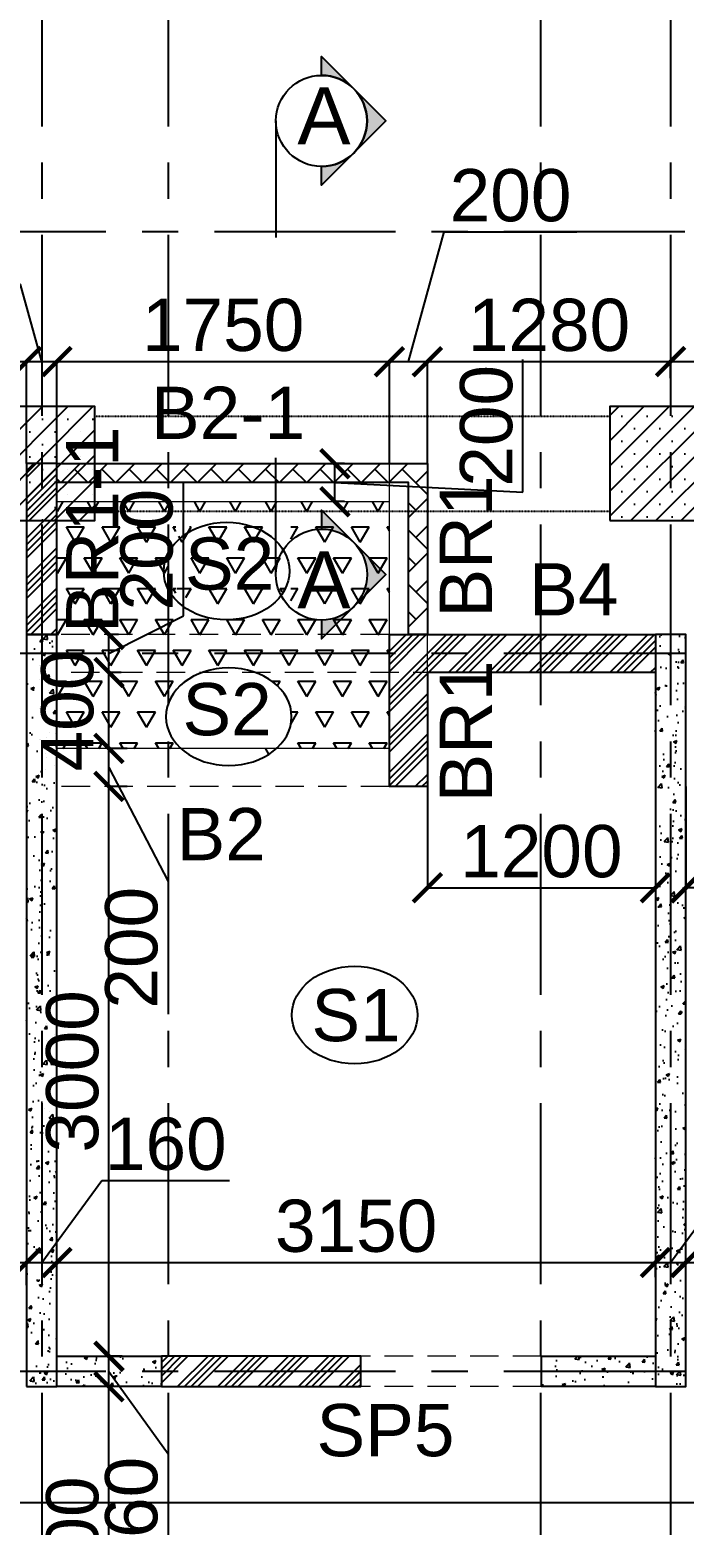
# Model space of a CAD drawing. Header units: inches. Extents: x 278200 to 407749, y -182622 to -96622.
# Drawn here: x 288859 to 292302, y -110634 to -102761 of the extents above; entities that cross this region are included whole.
import ezdxf
from ezdxf.enums import TextEntityAlignment as Align

# ---------------------------------------------------------------- set-up
doc = ezdxf.new("R2010")
doc.units = ezdxf.units.IN
doc.header["$MEASUREMENT"] = 0
for name, pattern in [('CENTER', [50.8, 31.75, -6.35, 6.35, -6.35]), ('DASHED2', [9.525, 6.35, -3.175]), ('Hidden', [3, 2, -1])]:
    doc.linetypes.add(name, pattern=pattern)
for name, color, linetype in [('160 R.C. WALL HAT', 8, 'Continuous'), ('160 R.C.WALL', 6, 'Continuous'), ('2', 5, 'Continuous'), ('AR-Column', 40, 'Continuous'), ('AR-Hidden', 251, 'DASHED2'), ('BAL. PARAPET WALL', 4, 'Continuous'), ('BEAM TEXT', 4, 'Continuous'), ('DIM', 251, 'Continuous'), ('GRID', 8, 'CENTER'), ('NON S.WALL HATCH', 8, 'Continuous'), ('NON STRUC R.C.WALL', 6, 'Continuous'), ('NON.STRUC.R.C.WALLS', 1, 'Continuous'), ('PARAPET WALL', 4, 'Continuous'), ('SEC TXT', 11, 'Continuous'), ('Section', 1, 'Continuous'), ('SPANRAL BEAM', 3, 'Continuous'), ('SUNKEN', 8, 'Continuous')]:
    doc.layers.add(name, color=color, linetype=linetype)
for name, color, linetype, lineweight in [('BEAMS', 3, 'Continuous', 0), ('SLAB CIR', 1, 'Continuous', 25), ('SLAB TXT', 3, 'Continuous', 0)]:
    doc.layers.add(name, color=color, linetype=linetype, lineweight=lineweight)
doc.styles.add('T200', font='sanss___.ttf', dxfattribs={"height": 275})
doc.styles.add('T300', font='sanss___.ttf', dxfattribs={"height": 350})
doc.dimstyles.new('T 200', dxfattribs={"dimtxt": 275, "dimasz": 150, "dimexe": 1, "dimexo": 0, "dimgap": 50, "dimtad": 1, "dimdec": 0, "dimrnd": 5, "dimdsep": 46, "dimtxsty": 'T200', "dimblk": 'ARCHTICK', "dimcen": 2.5, "dimdle": 1, "dimclrd": 5, "dimclre": 253, "dimclrt": 1, "dimadec": 0, "dimazin": 0, "dimtfac": 1, "dimtdec": 0, "dimtmove": 2, "dimatfit": 3, "dimfxl": 0, "dimarcsym": 0})
pattern_1 = [(45, (2626358.34, -227125.94), (-106.066017, 106.066017), []), (45, (2626393.7, -227125.94), (-106.066017, 106.066017), []), (45, (2626429.05, -227125.94), (-106.066017, 106.066017), []), (45, (2626464.41, -227125.94), (-106.066017, 106.066017), [])]
pattern_2 = [(50, (2464819.82, 125850.9), (179.315046, -15.688034), [18.75, -206.25]), (355, (2464819.82, 125850.9), (-34.687833, 188.048033), [15, -165]), (100.4514445, (2464834.76, 125849.6), (144.627212, 172.359998), [15.935048, -175.285528]), (46.1842, (2464819.82, 125900.9), (266.810333, -41.37982), [28.125, -309.375]), (96.635635, (2464842.05, 125897.46), (233.665486, 243.52965), [23.902586, -262.92844]), (351.184164, (2464819.82, 125900.9), (233.665486, 243.52965), [22.5, -247.5]), (21, (2464844.82, 125888.4), (149.226763, -100.654723), [18.75, -206.25]), (326, (2464844.82, 125888.4), (60.828833, 181.287511), [15, -165]), (71.451445, (2464857.25, 125880.02), (210.055594, 80.632788), [15.935047, -175.285528]), (37.5, (2464819.816, 125850.906), (3.0399638, 83.2234635), [0, -163, 0, -167.5, 0, -165.625]), (7.5, (2464819.82, 125850.91), (65.7673844, 98.602928), [0, -95.5, 0, -159.25, 0, -63.125]), (327.5, (2464764.066, 125850.906), (133.455609, -5.638718), [0, -62.5, 0, -195, 0, -258.75]), (317.5, (2464739.07, 125850.91), (145.7965423, 25.0262456), [0, -81.25, 0, -129.5, 0, -183.75])]

# ---------------------------------------------------------------- blocks, each defined once
blk = doc.blocks.new('_ARCHTICK')
at = {"color": 0, "linetype": 'ByBlock', "const_width": 0.15}
blk.add_lwpolyline([(-0.5, -0.5), (0.5, 0.5)], dxfattribs=at)
blk = doc.blocks.new('*D603')
at = {"layer": 'Defpoints', "color": 0}
for p in [(288840.7, -109251.4), (285650.7, -109370.1, 14.7), (288840.7, -109370.1, 14.7)]:
    blk.add_point(p, dxfattribs=at)
at = {"layer": 'DIM', "color": 5, "lineweight": -2}
blk.add_line((285649.7, -109251.4), (288841.7, -109251.4), dxfattribs=at)
at = {"layer": 'DIM', "color": 253, "lineweight": -2}
for p, q in [((285650.7, -109370.1), (285650.7, -109250.4)), ((288840.7, -109370.1), (288840.7, -109250.4))]:
    blk.add_line(p, q, dxfattribs=at)
at = {"layer": 'DIM', "color": 5, "lineweight": -2, "xscale": 150, "yscale": 150, "zscale": 150, "rotation": 180}
blk.add_blockref('_ARCHTICK', (285650.7, -109251.4), dxfattribs=at)
at = {"layer": 'DIM', "color": 5, "lineweight": -2, "xscale": 150, "yscale": 150, "zscale": 150}
blk.add_blockref('_ARCHTICK', (288840.7, -109251.4), dxfattribs=at)
at = {"layer": 'DIM', "color": 1, "insert": (287245.7, -109059.5), "char_height": 275, "attachment_point": 5, "style": 'T200'}
blk.add_mtext('3190', dxfattribs=at)
blk = doc.blocks.new('*D604')
at = {"layer": 'Defpoints', "color": 0}
for p in [(289000.7, -109251.4), (288840.7, -109370.1, 14.7), (289000.7, -109374.8, 14.7)]:
    blk.add_point(p, dxfattribs=at)
at = {"layer": 'DIM', "color": 5, "lineweight": -2}
for p, q in [((288920.7, -109251.4), (289237.5, -108819.7)), ((289237.5, -108819.7), (289909.8, -108819.7)), ((288839.7, -109251.4), (289001.7, -109251.4))]:
    blk.add_line(p, q, dxfattribs=at)
at = {"layer": 'DIM', "color": 253, "lineweight": -2}
for p, q in [((288840.7, -109370.1), (288840.7, -109250.4)), ((289000.7, -109374.8), (289000.7, -109250.4))]:
    blk.add_line(p, q, dxfattribs=at)
at = {"layer": 'DIM', "color": 5, "lineweight": -2, "xscale": 150, "yscale": 150, "zscale": 150, "rotation": 180}
blk.add_blockref('_ARCHTICK', (288840.7, -109251.4), dxfattribs=at)
at = {"layer": 'DIM', "color": 5, "lineweight": -2, "xscale": 150, "yscale": 150, "zscale": 150}
blk.add_blockref('_ARCHTICK', (289000.7, -109251.4), dxfattribs=at)
at = {"layer": 'DIM', "color": 1, "insert": (289573.7, -108627.8), "char_height": 275, "attachment_point": 5, "style": 'T200'}
blk.add_mtext('160', dxfattribs=at)
blk = doc.blocks.new('*D605')
at = {"layer": 'Defpoints', "color": 0}
for p in [(292150.7, -109251.4), (292150.7, -109328.9, 14.7), (289000.7, -109374.8, 14.7)]:
    blk.add_point(p, dxfattribs=at)
at = {"layer": 'DIM', "color": 5, "lineweight": -2}
blk.add_line((288999.7, -109251.4), (292151.7, -109251.4), dxfattribs=at)
at = {"layer": 'DIM', "color": 253, "lineweight": -2}
for p, q in [((289000.7, -109374.8), (289000.7, -109250.4)), ((292150.7, -109328.9), (292150.7, -109250.4))]:
    blk.add_line(p, q, dxfattribs=at)
at = {"layer": 'DIM', "color": 5, "lineweight": -2, "xscale": 150, "yscale": 150, "zscale": 150, "rotation": 180}
blk.add_blockref('_ARCHTICK', (289000.7, -109251.4), dxfattribs=at)
at = {"layer": 'DIM', "color": 5, "lineweight": -2, "xscale": 150, "yscale": 150, "zscale": 150}
blk.add_blockref('_ARCHTICK', (292150.7, -109251.4), dxfattribs=at)
at = {"layer": 'DIM', "color": 1, "insert": (290575.7, -109059.5), "char_height": 275, "attachment_point": 5, "style": 'T200'}
blk.add_mtext('3150', dxfattribs=at)
blk = doc.blocks.new('*D606')
at = {"layer": 'Defpoints', "color": 0}
for p in [(292310.7, -109251.4), (292150.7, -109328.9, 14.7), (292310.7, -109360.6, 14.7)]:
    blk.add_point(p, dxfattribs=at)
at = {"layer": 'DIM', "color": 5, "lineweight": -2}
for p, q in [((292230.7, -109251.4), (292571.5, -108785.7)), ((292571.5, -108785.7), (293243.8, -108785.7)), ((292149.7, -109251.4), (292311.7, -109251.4))]:
    blk.add_line(p, q, dxfattribs=at)
at = {"layer": 'DIM', "color": 253, "lineweight": -2}
for p, q in [((292150.7, -109328.9), (292150.7, -109250.4)), ((292310.7, -109360.6), (292310.7, -109250.4))]:
    blk.add_line(p, q, dxfattribs=at)
at = {"layer": 'DIM', "color": 5, "lineweight": -2, "xscale": 150, "yscale": 150, "zscale": 150, "rotation": 180}
blk.add_blockref('_ARCHTICK', (292150.7, -109251.4), dxfattribs=at)
at = {"layer": 'DIM', "color": 5, "lineweight": -2, "xscale": 150, "yscale": 150, "zscale": 150}
blk.add_blockref('_ARCHTICK', (292310.7, -109251.4), dxfattribs=at)
at = {"layer": 'DIM', "color": 1, "insert": (292907.7, -108593.8), "char_height": 275, "attachment_point": 5, "style": 'T200'}
blk.add_mtext('160', dxfattribs=at)
blk = doc.blocks.new('*D607')
at = {"layer": 'Defpoints', "color": 0}
for p in [(295460.7, -109251.4), (295460.7, -109330.2, 14.7), (292310.7, -109360.6, 14.7)]:
    blk.add_point(p, dxfattribs=at)
at = {"layer": 'DIM', "color": 5, "lineweight": -2}
blk.add_line((292309.7, -109251.4), (295461.7, -109251.4), dxfattribs=at)
at = {"layer": 'DIM', "color": 253, "lineweight": -2}
for p, q in [((292310.7, -109360.6), (292310.7, -109250.4)), ((295460.7, -109330.2), (295460.7, -109250.4))]:
    blk.add_line(p, q, dxfattribs=at)
at = {"layer": 'DIM', "color": 5, "lineweight": -2, "xscale": 150, "yscale": 150, "zscale": 150, "rotation": 180}
blk.add_blockref('_ARCHTICK', (292310.7, -109251.4), dxfattribs=at)
at = {"layer": 'DIM', "color": 5, "lineweight": -2, "xscale": 150, "yscale": 150, "zscale": 150}
blk.add_blockref('_ARCHTICK', (295460.7, -109251.4), dxfattribs=at)
at = {"layer": 'DIM', "color": 1, "insert": (293885.7, -109059.5), "char_height": 275, "attachment_point": 5, "style": 'T200'}
blk.add_mtext('3150', dxfattribs=at)
blk = doc.blocks.new('*D16')
at = {"layer": 'Defpoints', "color": 0}
for p in [(289274.6, -109904.9), (289351.3, -109904.9, 14.7), (289330.6, -111704.9, 14.7)]:
    blk.add_point(p, dxfattribs=at)
at = {"layer": 'DIM', "color": 253, "lineweight": -2}
for p, q in [((289351.3, -109904.9), (289273.6, -109904.9)), ((289330.6, -111704.9), (289273.6, -111704.9))]:
    blk.add_line(p, q, dxfattribs=at)
at = {"layer": 'DIM', "color": 5, "lineweight": -2}
blk.add_line((289274.6, -111705.9), (289274.6, -109903.9), dxfattribs=at)
at = {"layer": 'DIM', "color": 5, "lineweight": -2, "xscale": 150, "yscale": 150, "zscale": 150}
for p, rotation in [((289274.6, -109904.9), 90), ((289274.6, -111704.9), 270)]:
    blk.add_blockref('_ARCHTICK', p, dxfattribs=dict(at, rotation=rotation))
at = {"layer": 'DIM', "color": 1, "insert": (289083, -110804.9), "char_height": 275, "attachment_point": 5, "rotation": 90, "style": 'T200'}
blk.add_mtext('1800', dxfattribs=at)
blk = doc.blocks.new('*D17')
at = {"layer": 'Defpoints', "color": 0}
for p in [(289274.6, -109744.9), (289343.5, -109744.9, 14.7), (289351.3, -109904.9, 14.7)]:
    blk.add_point(p, dxfattribs=at)
at = {"layer": 'DIM', "color": 5, "lineweight": -2}
for p, q in [((289274.6, -109905.9), (289274.6, -109743.9)), ((289274.6, -109824.9), (289585.7, -110258.5)), ((289585.7, -110258.5), (289585.7, -110930.7))]:
    blk.add_line(p, q, dxfattribs=at)
at = {"layer": 'DIM', "color": 253, "lineweight": -2}
for p, q in [((289343.5, -109744.9), (289273.6, -109744.9)), ((289351.3, -109904.9), (289273.6, -109904.9))]:
    blk.add_line(p, q, dxfattribs=at)
at = {"layer": 'DIM', "color": 5, "lineweight": -2, "xscale": 150, "yscale": 150, "zscale": 150}
for p, rotation in [((289274.6, -109744.9), 90), ((289274.6, -109904.9), 270)]:
    blk.add_blockref('_ARCHTICK', p, dxfattribs=dict(at, rotation=rotation))
at = {"layer": 'DIM', "color": 1, "insert": (289393.8, -110594.6), "char_height": 275, "attachment_point": 5, "rotation": 90, "style": 'T200'}
blk.add_mtext('160', dxfattribs=at)
blk = doc.blocks.new('*D18')
at = {"layer": 'Defpoints', "color": 0}
for p in [(289274.6, -106744.9), (289370.1, -106744.9, 14.7), (289343.5, -109744.9, 14.7)]:
    blk.add_point(p, dxfattribs=at)
at = {"layer": 'DIM', "color": 253, "lineweight": -2}
for p, q in [((289370.1, -106744.9), (289273.6, -106744.9)), ((289343.5, -109744.9), (289273.6, -109744.9))]:
    blk.add_line(p, q, dxfattribs=at)
at = {"layer": 'DIM', "color": 5, "lineweight": -2}
blk.add_line((289274.6, -109745.9), (289274.6, -106743.9), dxfattribs=at)
at = {"layer": 'DIM', "color": 5, "lineweight": -2, "xscale": 150, "yscale": 150, "zscale": 150}
for p, rotation in [((289274.6, -106744.9), 90), ((289274.6, -109744.9), 270)]:
    blk.add_blockref('_ARCHTICK', p, dxfattribs=dict(at, rotation=rotation))
at = {"layer": 'DIM', "color": 1, "insert": (289082.8, -108244.9), "char_height": 275, "attachment_point": 5, "rotation": 90, "style": 'T200'}
blk.add_mtext('3000', dxfattribs=at)
blk = doc.blocks.new('*D19')
at = {"layer": 'Defpoints', "color": 0}
for p in [(289274.6, -106544.9), (289371, -106544.9, 14.7), (289370.1, -106744.9, 14.7)]:
    blk.add_point(p, dxfattribs=at)
at = {"layer": 'DIM', "color": 253, "lineweight": -2}
for p, q in [((289371, -106544.9), (289273.6, -106544.9)), ((289370.1, -106744.9), (289273.6, -106744.9))]:
    blk.add_line(p, q, dxfattribs=at)
at = {"layer": 'DIM', "color": 5, "lineweight": -2}
for p, q in [((289274.6, -106745.9), (289274.6, -106543.9)), ((289274.6, -106644.9), (289585.7, -107244.7)), ((289585.7, -107244.7), (289585.7, -107942.9))]:
    blk.add_line(p, q, dxfattribs=at)
at = {"layer": 'DIM', "color": 5, "lineweight": -2, "xscale": 150, "yscale": 150, "zscale": 150}
for p, rotation in [((289274.6, -106544.9), 90), ((289274.6, -106744.9), 270)]:
    blk.add_blockref('_ARCHTICK', p, dxfattribs=dict(at, rotation=rotation))
at = {"layer": 'DIM', "color": 1, "insert": (289394, -107593.8), "char_height": 275, "attachment_point": 5, "rotation": 90, "style": 'T200'}
blk.add_mtext('200', dxfattribs=at)
blk = doc.blocks.new('*D20')
at = {"layer": 'Defpoints', "color": 0}
for p in [(289274.6, -106144.9), (289339.7, -106144.9, 14.7), (289371, -106544.9, 14.7)]:
    blk.add_point(p, dxfattribs=at)
at = {"layer": 'DIM', "color": 253, "lineweight": -2}
for p, q in [((289339.7, -106144.9), (289273.6, -106144.9)), ((289371, -106544.9), (289273.6, -106544.9))]:
    blk.add_line(p, q, dxfattribs=at)
at = {"layer": 'DIM', "color": 5, "lineweight": -2}
blk.add_line((289274.6, -106545.9), (289274.6, -106143.9), dxfattribs=at)
at = {"layer": 'DIM', "color": 5, "lineweight": -2, "xscale": 150, "yscale": 150, "zscale": 150}
for p, rotation in [((289274.6, -106144.9), 90), ((289274.6, -106544.9), 270)]:
    blk.add_blockref('_ARCHTICK', p, dxfattribs=dict(at, rotation=rotation))
at = {"layer": 'DIM', "color": 1, "insert": (289057, -106344.9), "char_height": 275, "attachment_point": 5, "rotation": 90, "style": 'T200'}
blk.add_mtext('400', dxfattribs=at)
blk = doc.blocks.new('*D21')
at = {"layer": 'Defpoints', "color": 0}
for p in [(289274.6, -105944.9), (289324.2, -105944.9, 14.7), (289339.7, -106144.9, 14.7)]:
    blk.add_point(p, dxfattribs=at)
at = {"layer": 'DIM', "color": 5, "lineweight": -2}
for p, q in [((289666.2, -105846.9), (289666.2, -105148.7)), ((289274.6, -106044.9), (289666.2, -105846.9)), ((289274.6, -106145.9), (289274.6, -105943.9))]:
    blk.add_line(p, q, dxfattribs=at)
at = {"layer": 'DIM', "color": 253, "lineweight": -2}
for p, q in [((289324.2, -105944.9), (289273.6, -105944.9)), ((289339.7, -106144.9), (289273.6, -106144.9))]:
    blk.add_line(p, q, dxfattribs=at)
at = {"layer": 'DIM', "color": 5, "lineweight": -2, "xscale": 150, "yscale": 150, "zscale": 150}
for p, rotation in [((289274.6, -105944.9), 90), ((289274.6, -106144.9), 270)]:
    blk.add_blockref('_ARCHTICK', p, dxfattribs=dict(at, rotation=rotation))
at = {"layer": 'DIM', "color": 1, "insert": (289474.5, -105497.8), "char_height": 275, "attachment_point": 5, "rotation": 90, "style": 'T200'}
blk.add_mtext('200', dxfattribs=at)
blk = doc.blocks.new('*D169')
at = {"layer": 'Defpoints', "color": 0}
for p in [(318017.6, -110515.5), (318017.6, -110515.6, 14.7), (285690.7, -110578, 14.7)]:
    blk.add_point(p, dxfattribs=at)
at = {"layer": 'DIM', "color": 5, "lineweight": -2}
blk.add_line((285689.7, -110515.5), (318018.6, -110515.5), dxfattribs=at)
at = {"layer": 'DIM', "color": 253, "lineweight": -2}
for p, q in [((285690.7, -110578), (285690.7, -110514.5)), ((318017.6, -110515.6), (318017.6, -110514.5))]:
    blk.add_line(p, q, dxfattribs=at)
at = {"layer": 'DIM', "color": 5, "lineweight": -2, "xscale": 150, "yscale": 150, "zscale": 150, "rotation": 180}
blk.add_blockref('_ARCHTICK', (285690.7, -110515.5), dxfattribs=at)
at = {"layer": 'DIM', "color": 5, "lineweight": -2, "xscale": 150, "yscale": 150, "zscale": 150}
blk.add_blockref('_ARCHTICK', (318017.6, -110515.5), dxfattribs=at)
at = {"layer": 'DIM', "color": 1, "insert": (301854.1, -110323.7), "char_height": 275, "attachment_point": 5, "style": 'T200'}
blk.add_mtext('32325', dxfattribs=at)
blk = doc.blocks.new('*D176')
at = {"layer": 'Defpoints', "color": 0}
for p in [(288840.7, -104507.8), (287090.7, -105044.9, 14.7), (288840.7, -105044.9, 14.7)]:
    blk.add_point(p, dxfattribs=at)
at = {"layer": 'DIM', "color": 5, "lineweight": -2}
blk.add_line((287089.7, -104507.8), (288841.7, -104507.8), dxfattribs=at)
at = {"layer": 'DIM', "color": 253, "lineweight": -2}
for p, q in [((287090.7, -105044.9), (287090.7, -104506.8)), ((288840.7, -105044.9), (288840.7, -104506.8))]:
    blk.add_line(p, q, dxfattribs=at)
at = {"layer": 'DIM', "color": 5, "lineweight": -2, "xscale": 150, "yscale": 150, "zscale": 150, "rotation": 180}
blk.add_blockref('_ARCHTICK', (287090.7, -104507.8), dxfattribs=at)
at = {"layer": 'DIM', "color": 5, "lineweight": -2, "xscale": 150, "yscale": 150, "zscale": 150}
blk.add_blockref('_ARCHTICK', (288840.7, -104507.8), dxfattribs=at)
at = {"layer": 'DIM', "color": 1, "insert": (287965.7, -104316.1), "char_height": 275, "attachment_point": 5, "style": 'T200'}
blk.add_mtext('1750', dxfattribs=at)
blk = doc.blocks.new('*D177')
at = {"layer": 'Defpoints', "color": 0}
for p in [(289000.7, -104507.8), (288840.7, -105044.9, 14.7), (289000.7, -105044.9, 14.7)]:
    blk.add_point(p, dxfattribs=at)
at = {"layer": 'DIM', "color": 5, "lineweight": -2}
for p, q in [((288809.4, -104101.6), (288137.1, -104101.6)), ((288920.7, -104507.8), (288809.4, -104101.6)), ((288839.7, -104507.8), (289001.7, -104507.8))]:
    blk.add_line(p, q, dxfattribs=at)
at = {"layer": 'DIM', "color": 253, "lineweight": -2}
for p, q in [((288840.7, -105044.9), (288840.7, -104506.8)), ((289000.7, -105044.9), (289000.7, -104506.8))]:
    blk.add_line(p, q, dxfattribs=at)
at = {"layer": 'DIM', "color": 5, "lineweight": -2, "xscale": 150, "yscale": 150, "zscale": 150, "rotation": 180}
blk.add_blockref('_ARCHTICK', (288840.7, -104507.8), dxfattribs=at)
at = {"layer": 'DIM', "color": 5, "lineweight": -2, "xscale": 150, "yscale": 150, "zscale": 150}
blk.add_blockref('_ARCHTICK', (289000.7, -104507.8), dxfattribs=at)
at = {"layer": 'DIM', "color": 1, "insert": (288473.3, -103909.7), "char_height": 275, "attachment_point": 5, "style": 'T200'}
blk.add_mtext('160', dxfattribs=at)
blk = doc.blocks.new('*D178')
at = {"layer": 'Defpoints', "color": 0}
for p in [(290750.7, -104507.8), (289000.7, -105044.9, 14.7), (290750.7, -105044.9, 14.7)]:
    blk.add_point(p, dxfattribs=at)
at = {"layer": 'DIM', "color": 5, "lineweight": -2}
blk.add_line((288999.7, -104507.8), (290751.7, -104507.8), dxfattribs=at)
at = {"layer": 'DIM', "color": 253, "lineweight": -2}
for p, q in [((289000.7, -105044.9), (289000.7, -104506.8)), ((290750.7, -105044.9), (290750.7, -104506.8))]:
    blk.add_line(p, q, dxfattribs=at)
at = {"layer": 'DIM', "color": 5, "lineweight": -2, "xscale": 150, "yscale": 150, "zscale": 150, "rotation": 180}
blk.add_blockref('_ARCHTICK', (289000.7, -104507.8), dxfattribs=at)
at = {"layer": 'DIM', "color": 5, "lineweight": -2, "xscale": 150, "yscale": 150, "zscale": 150}
blk.add_blockref('_ARCHTICK', (290750.7, -104507.8), dxfattribs=at)
at = {"layer": 'DIM', "color": 1, "insert": (289875.7, -104316.1), "char_height": 275, "attachment_point": 5, "style": 'T200'}
blk.add_mtext('1750', dxfattribs=at)
blk = doc.blocks.new('*D179')
at = {"layer": 'Defpoints', "color": 0}
for p in [(290950.7, -104507.8), (290750.7, -105044.9, 14.7), (290950.7, -105044.9, 14.7)]:
    blk.add_point(p, dxfattribs=at)
at = {"layer": 'DIM', "color": 5, "lineweight": -2}
for p, q in [((290850.7, -104507.8), (291039.3, -103825)), ((291039.3, -103825), (291737.6, -103825)), ((290749.7, -104507.8), (290951.7, -104507.8))]:
    blk.add_line(p, q, dxfattribs=at)
at = {"layer": 'DIM', "color": 253, "lineweight": -2}
for p, q in [((290750.7, -105044.9), (290750.7, -104506.8)), ((290950.7, -105044.9), (290950.7, -104506.8))]:
    blk.add_line(p, q, dxfattribs=at)
at = {"layer": 'DIM', "color": 5, "lineweight": -2, "xscale": 150, "yscale": 150, "zscale": 150, "rotation": 180}
blk.add_blockref('_ARCHTICK', (290750.7, -104507.8), dxfattribs=at)
at = {"layer": 'DIM', "color": 5, "lineweight": -2, "xscale": 150, "yscale": 150, "zscale": 150}
blk.add_blockref('_ARCHTICK', (290950.7, -104507.8), dxfattribs=at)
at = {"layer": 'DIM', "color": 1, "insert": (291388.4, -103633.4), "char_height": 275, "attachment_point": 5, "style": 'T200'}
blk.add_mtext('200', dxfattribs=at)
blk = doc.blocks.new('*D180')
at = {"layer": 'Defpoints', "color": 0}
for p in [(292230.7, -104507.8), (292230.7, -104594.8, 14.7), (290950.7, -105044.9, 14.7)]:
    blk.add_point(p, dxfattribs=at)
at = {"layer": 'DIM', "color": 5, "lineweight": -2}
blk.add_line((290949.7, -104507.8), (292231.7, -104507.8), dxfattribs=at)
at = {"layer": 'DIM', "color": 253, "lineweight": -2}
for p, q in [((290950.7, -105044.9), (290950.7, -104506.8)), ((292230.7, -104594.8), (292230.7, -104506.8))]:
    blk.add_line(p, q, dxfattribs=at)
at = {"layer": 'DIM', "color": 5, "lineweight": -2, "xscale": 150, "yscale": 150, "zscale": 150, "rotation": 180}
blk.add_blockref('_ARCHTICK', (290950.7, -104507.8), dxfattribs=at)
at = {"layer": 'DIM', "color": 5, "lineweight": -2, "xscale": 150, "yscale": 150, "zscale": 150}
blk.add_blockref('_ARCHTICK', (292230.7, -104507.8), dxfattribs=at)
at = {"layer": 'DIM', "color": 1, "insert": (291590.7, -104316.1), "char_height": 275, "attachment_point": 5, "style": 'T200'}
blk.add_mtext('1280', dxfattribs=at)
blk = doc.blocks.new('*D181')
at = {"layer": 'Defpoints', "color": 0}
for p in [(293510.7, -104507.8), (292230.7, -104594.8, 14.7), (293510.7, -105044.9, 14.7)]:
    blk.add_point(p, dxfattribs=at)
at = {"layer": 'DIM', "color": 5, "lineweight": -2}
blk.add_line((292229.7, -104507.8), (293511.7, -104507.8), dxfattribs=at)
at = {"layer": 'DIM', "color": 253, "lineweight": -2}
for p, q in [((292230.7, -104594.8), (292230.7, -104506.8)), ((293510.7, -105044.9), (293510.7, -104506.8))]:
    blk.add_line(p, q, dxfattribs=at)
at = {"layer": 'DIM', "color": 5, "lineweight": -2, "xscale": 150, "yscale": 150, "zscale": 150, "rotation": 180}
blk.add_blockref('_ARCHTICK', (292230.7, -104507.8), dxfattribs=at)
at = {"layer": 'DIM', "color": 5, "lineweight": -2, "xscale": 150, "yscale": 150, "zscale": 150}
blk.add_blockref('_ARCHTICK', (293510.7, -104507.8), dxfattribs=at)
at = {"layer": 'DIM', "color": 1, "insert": (292870.7, -104316.1), "char_height": 275, "attachment_point": 5, "style": 'T200'}
blk.add_mtext('1280', dxfattribs=at)
blk = doc.blocks.new('*D213')
at = {"layer": 'Defpoints', "color": 0}
for p in [(290464, -105044.9), (290514.8, -105044.9, 14.7), (290514.8, -105244.9, 14.7)]:
    blk.add_point(p, dxfattribs=at)
at = {"layer": 'DIM', "color": 5, "lineweight": -2}
for p, q in [((291453.2, -105194.9), (291453.2, -104496.6)), ((290464, -105245.9), (290464, -105043.9)), ((290464, -105144.9), (291453.2, -105194.9))]:
    blk.add_line(p, q, dxfattribs=at)
at = {"layer": 'DIM', "color": 253, "lineweight": -2}
for p, q in [((290514.8, -105044.9), (290463, -105044.9)), ((290514.8, -105244.9), (290463, -105244.9))]:
    blk.add_line(p, q, dxfattribs=at)
at = {"layer": 'DIM', "color": 5, "lineweight": -2, "xscale": 150, "yscale": 150, "zscale": 150}
for p, rotation in [((290464, -105044.9), 90), ((290464, -105244.9), 270)]:
    blk.add_blockref('_ARCHTICK', p, dxfattribs=dict(at, rotation=rotation))
at = {"layer": 'DIM', "color": 1, "insert": (291261.6, -104845.8), "char_height": 275, "attachment_point": 5, "rotation": 90, "style": 'T200'}
blk.add_mtext('200', dxfattribs=at)
blk = doc.blocks.new('*D781')
at = {"layer": '2', "color": 253, "lineweight": -2}
for p, q in [((290950.7, -106744.9), (290950.7, -107279.7)), ((292150.7, -106744.9), (292150.7, -107279.7))]:
    blk.add_line(p, q, dxfattribs=at)
at = {"layer": '2', "color": 5, "lineweight": -2}
blk.add_line((290949.7, -107278.7), (292151.7, -107278.7), dxfattribs=at)
at = {"layer": 'Defpoints', "color": 0}
for p in [(290950.7, -106744.9, 14.7), (292150.7, -106744.9, 14.7), (292150.7, -107278.7)]:
    blk.add_point(p, dxfattribs=at)
at = {"layer": '2', "color": 5, "lineweight": -2, "xscale": 150, "yscale": 150, "zscale": 150, "rotation": 180}
blk.add_blockref('_ARCHTICK', (290950.7, -107278.7), dxfattribs=at)
at = {"layer": '2', "color": 5, "lineweight": -2, "xscale": 150, "yscale": 150, "zscale": 150}
blk.add_blockref('_ARCHTICK', (292150.7, -107278.7), dxfattribs=at)
at = {"layer": '2', "color": 1, "insert": (291550.7, -107087.1), "char_height": 275, "attachment_point": 5, "style": 'T200'}
blk.add_mtext('1200', dxfattribs=at)
blk = doc.blocks.new('*D782')
at = {"layer": '2', "color": 253, "lineweight": -2}
for p, q in [((292310.7, -106744.9), (292310.7, -107279.7)), ((293510.7, -106744.9), (293510.7, -107279.7))]:
    blk.add_line(p, q, dxfattribs=at)
at = {"layer": '2', "color": 5, "lineweight": -2}
blk.add_line((293511.7, -107278.7), (292309.7, -107278.7), dxfattribs=at)
at = {"layer": 'Defpoints', "color": 0}
for p in [(292310.7, -106744.9, 14.7), (293510.7, -106744.9, 14.7), (292310.7, -107278.7)]:
    blk.add_point(p, dxfattribs=at)
at = {"layer": '2', "color": 5, "lineweight": -2, "xscale": 150, "yscale": 150, "zscale": 150, "rotation": 180}
blk.add_blockref('_ARCHTICK', (292310.7, -107278.7), dxfattribs=at)
at = {"layer": '2', "color": 5, "lineweight": -2, "xscale": 150, "yscale": 150, "zscale": 150}
blk.add_blockref('_ARCHTICK', (293510.7, -107278.7), dxfattribs=at)
at = {"layer": '2', "color": 1, "insert": (292910.7, -107087.1), "char_height": 275, "attachment_point": 5, "style": 'T200'}
blk.add_mtext('1200', dxfattribs=at)
blk = doc.blocks.new('A$C02A55DAE')
at = {"layer": 'NON S.WALL HATCH'}
h = blk.add_hatch(dxfattribs=at)
h.set_pattern_fill('SACNCR', color=256, scale=1000)
h.set_pattern_definition([(45, (-131825.64, 74440.45), (-66.29126, 66.29126), []), (45, (-131759.35, 74440.45), (-66.29126, 66.29126), [0, -93.75])])
h.paths.add_polyline_path([(3340, 600), (3940, 600), (3940, 1200), (3340, 1200)])
h = blk.add_hatch(dxfattribs=at)
h.set_pattern_fill('SACNCR', color=256, scale=1000)
h.set_pattern_definition([(45, (-131825.64, 75915.45), (-66.29126, 66.29126), []), (45, (-131759.35, 75915.45), (-66.29126, 66.29126), [0, -93.75])])
h.paths.add_polyline_path([(6650, 600), (7250, 600), (7250, 1200), (6650, 1200)])
at = {"layer": 'AR-Column', "color": 4, "elevation": -29.5}
for points in [[(3340, 600), (3940, 600), (3940, 1200), (3340, 1200)], [(6650, 600), (7250, 600), (7250, 1200), (6650, 1200)]]:
    blk.add_lwpolyline(points, close=True, dxfattribs=at)
at = {"layer": 'AR-Hidden', "ltscale": 0.009}
for p, q in [((3940, 1150, -29.5), (6650, 1150, -29.5)), ((3940, 650, -29.5), (6650, 650, -29.5))]:
    blk.add_line(p, q, dxfattribs=at)

msp = doc.modelspace()

# ---------------------------------------------------------------- hatches: boundary and pattern name
at = {"layer": '160 R.C. WALL HAT'}
h = msp.add_hatch(dxfattribs=at)
h.set_pattern_fill('AR-CONC', color=256, scale=25)
h.set_pattern_definition(pattern_2)
h.paths.add_polyline_path([(289000.7, -105944.9), (288840.7, -105944.9), (288840.7, -109904.9), (289000.7, -109904.9)])
h = msp.add_hatch(dxfattribs=at)
h.set_pattern_fill('AR-CONC', color=256, scale=25)
h.set_pattern_definition(pattern_2)
h.paths.add_polyline_path([(292150.7, -109904.9), (292310.7, -109904.9), (292310.7, -105944.9), (292150.7, -105944.9)])
h = msp.add_hatch(dxfattribs=at)
h.set_pattern_fill('AR-CONC', color=256, scale=25)
h.set_pattern_definition(pattern_2)
h.paths.add_polyline_path([(289550.7, -109904.9), (289550.7, -109744.9), (289000.7, -109744.9), (289000.7, -109904.9)])
h = msp.add_hatch(dxfattribs=at)
h.set_pattern_fill('AR-CONC', color=256, scale=25)
h.set_pattern_definition(pattern_2)
h.paths.add_polyline_path([(291550.7, -109744.9), (291550.7, -109904.9), (292150.7, -109904.9), (292150.7, -109744.9)])
at = {"layer": 'BAL. PARAPET WALL'}
h = msp.add_hatch(dxfattribs=at)
h.set_pattern_fill('AR-HBONE', color=256, angle=-90, style=0)
h.set_pattern_definition([(315, (785522.01, 2020013.36), (143.684098, -4e-14), [304.8, -101.6]), (45, (785593.85, 2019941.51), (143.684098, -4e-14), [304.8, -101.6])])
h.paths.add_polyline_path([(289000.7, -105144.9), (289000.7, -105044.9), (290950.7, -105044.9), (290950.7, -105944.9), (290850.7, -105944.9), (290850.7, -105144.9)])
at = {"layer": 'NON STRUC R.C.WALL'}
h = msp.add_hatch(dxfattribs=at)
h.set_pattern_fill('ANSI34', color=1, scale=200)
h.set_pattern_definition([(45, (2626358.34, -227165.94), (-106.066017, 106.066017), []), (45, (2626393.7, -227165.94), (-106.066017, 106.066017), []), (45, (2626429.05, -227165.94), (-106.066017, 106.066017), []), (45, (2626464.41, -227165.94), (-106.066017, 106.066017), [])])
h.paths.add_polyline_path([(288840.7, -105944.9), (289000.7, -105944.9), (289000.7, -105044.9), (288840.7, -105044.9)])
h = msp.add_hatch(dxfattribs=at)
h.set_pattern_fill('ANSI34', color=1, scale=200)
h.set_pattern_definition(pattern_1)
h.paths.add_polyline_path([(292150.7, -106144.9), (290950.7, -106144.9), (290950.7, -106744.9), (290750.7, -106744.9), (290750.7, -105944.9), (292150.7, -105944.9)])
h = msp.add_hatch(dxfattribs=at)
h.set_pattern_fill('ANSI34', color=1, scale=200)
h.set_pattern_definition(pattern_1)
h.paths.add_polyline_path([(290600.7, -109744.9), (289550.7, -109744.9), (289550.7, -109904.9), (290600.7, -109904.9)])
at = {"layer": 'Section'}
h = msp.add_hatch(color=30, dxfattribs=at)
edge = h.paths.add_edge_path()
edge.add_line((290393.2, -103000.6), (290393.2, -102901.3))
edge.add_line((290393.2, -102901.3), (290732.2, -103240.3))
edge.add_line((290732.2, -103240.3), (290393.2, -103579.3))
edge.add_line((290393.2, -103579.3), (290393.2, -103480))
edge.add_arc((290393.2, -103240.3), 239.7, 270, 450)
h = msp.add_hatch(color=30, dxfattribs=at)
edge = h.paths.add_edge_path()
edge.add_line((290393.2, -105868.5), (290393.2, -105967.8))
edge.add_line((290393.2, -105967.8), (290732.2, -105628.8))
edge.add_line((290732.2, -105628.8), (290393.2, -105289.8))
edge.add_line((290393.2, -105289.8), (290393.2, -105389.1))
edge.add_arc((290393.2, -105628.8), 239.7, -90, 90, ccw=False)
at = {"layer": 'SUNKEN'}
h = msp.add_hatch(dxfattribs=at)
h.set_pattern_fill('TRIANG', color=256, scale=500)
h.set_pattern_definition([(60, (2581941.19, -332303.54), (-93.75, 162.379763), [93.75, -93.75]), (120, (2581941.19, -332303.54), (-187.5, 1e-07), [93.75, -93.75]), (0, (2581894.31, -332222.35), (93.75, 162.379763), [93.75, -93.75])])
h.paths.add_polyline_path([(289000.7, -105244.9), (290750.7, -105244.9), (290750.7, -105944.9), (289000.7, -105944.9)])
edge = h.paths.add_edge_path(flags=16)
edge.add_ellipse((289916.7, -105570.6), major_axis=(-331, 0), ratio=0.77685, start_angle=0, end_angle=360)
h.paths.add_polyline_path([(289000.7, -105944.9), (290750.7, -105944.9), (290750.7, -106144.9), (289000.7, -106144.9)])
h.paths.add_polyline_path([(290232.2, -105788.7), (289627.1, -105788.7), (289627.1, -105357.6), (290232.2, -105357.6)], flags=16)
h.paths.add_polyline_path([(290106, -106581.6), (290100.2, -106544.9), (290750.7, -106544.9), (290750.7, -106144.9), (290046.8, -106144.9), (290054.6, -106147.8), (290065.3, -106152.3), (290075.8, -106157), (290086.1, -106162), (290096.2, -106167.3), (290106, -106172.9), (290115.5, -106178.8), (290124.8, -106184.9), (290133.7, -106191.3), (290142.4, -106198), (290150.7, -106204.9), (290158.7, -106212), (290166.3, -106219.3), (290173.6, -106226.9), (290180.5, -106234.7), (290187.1, -106242.6), (290193.3, -106250.7), (290199.1, -106259.1), (290204.4, -106267.5), (290209.4, -106276.1), (290214, -106284.9), (290218.2, -106293.8), (290221.9, -106302.8), (290225.2, -106311.9), (290228.1, -106321), (290230.5, -106330.3), (290232.5, -106339.6), (290234.1, -106349), (290235.2, -106358.4), (290235.9, -106367.8), (290236.1, -106377.3), (290235.9, -106386.7), (290235.2, -106396.1), (290234.1, -106405.6), (290232.5, -106414.9), (290230.5, -106424.2), (290228.1, -106433.5), (290225.2, -106442.7), (290221.9, -106451.8), (290218.2, -106460.8), (290214, -106469.6), (290209.4, -106478.4), (290204.4, -106487), (290199.1, -106495.5), (290193.3, -106503.8), (290187.1, -106511.9), (290180.5, -106519.9), (290173.6, -106527.6), (290166.3, -106535.2), (290158.7, -106542.5), (290150.7, -106549.7), (290142.4, -106556.6), (290133.7, -106563.2), (290124.8, -106569.6), (290115.5, -106575.8)])
h.paths.add_polyline_path([(289709.9, -106544.9), (289709.1, -106584.5), (289699.4, -106578.7), (289690, -106572.7), (289680.9, -106566.4), (289672.1, -106559.9), (289663.6, -106553.1), (289655.5, -106546.1), (289647.7, -106538.9), (289640.2, -106531.4), (289633.1, -106523.8), (289626.4, -106515.9), (289620, -106507.9), (289614, -106499.6), (289608.4, -106491.3), (289603.2, -106482.7), (289598.4, -106474), (289594.1, -106465.2), (289590.1, -106456.3), (289586.6, -106447.2), (289583.5, -106438.1), (289580.8, -106428.9), (289578.6, -106419.6), (289576.8, -106410.2), (289575.5, -106400.9), (289574.6, -106391.4), (289574.2, -106382), (289574.2, -106372.5), (289574.6, -106363.1), (289575.5, -106353.7), (289576.8, -106344.3), (289578.6, -106334.9), (289580.8, -106325.7), (289583.5, -106316.4), (289586.6, -106307.3), (289590.1, -106298.3), (289594.1, -106289.3), (289598.4, -106280.5), (289603.2, -106271.8), (289608.4, -106263.3), (289614, -106254.9), (289620, -106246.7), (289626.4, -106238.6), (289633.1, -106230.7), (289640.2, -106223.1), (289647.7, -106215.6), (289655.5, -106208.4), (289663.6, -106201.4), (289672.1, -106194.6), (289680.9, -106188.1), (289690, -106181.8), (289699.4, -106175.8), (289709.1, -106170.1), (289719, -106164.6), (289729.2, -106159.5), (289739.6, -106154.6), (289750.2, -106150), (289761.1, -106145.7), (289763.4, -106144.9), (289000.7, -106144.9), (289000.7, -106544.9)])

# ---------------------------------------------------------------- linework, layer by layer
at = {"layer": '160 R.C.WALL'}
for p, q in [((289000.7, -109744.9, 14.7), (289550.7, -109744.9, 14.7)), ((289550.7, -109744.9, 14.7), (289550.7, -109905.5, 14.7)), ((289550.7, -109904.9, 14.7), (289000.7, -109904.9, 14.7))]:
    msp.add_line(p, q, dxfattribs=at)
at = {"layer": '160 R.C.WALL', "elevation": 14.7}
for points in [[(288840.7, -109904.9), (289000.7, -109904.9), (289000.7, -105944.9), (288840.7, -105944.9)], [(292150.7, -109904.9), (292310.7, -109904.9), (292310.7, -105944.9), (292150.7, -105944.9)]]:
    msp.add_lwpolyline(points, close=True, dxfattribs=at)
msp.add_lwpolyline([(292150.7, -109904.9), (291550.7, -109904.9), (291550.7, -109744.9), (292150.7, -109744.9)], dxfattribs=at)
at = {"layer": 'BAL. PARAPET WALL', "elevation": 14.7}
msp.add_lwpolyline([(289000.7, -105144.9), (289000.7, -105044.9), (290950.7, -105044.9), (290950.7, -105944.9), (290850.7, -105944.9), (290850.7, -105144.9), (289000.7, -105144.9)], dxfattribs=at)
at = {"layer": 'BEAMS', "color": 4, "linetype": 'Continuous', "ltscale": 0.01}
for p, q in [((289000.7, -105044.9, 14.7), (290950.7, -105044.9, 14.7)), ((290750.7, -106744.9, 14.7), (290750.7, -105044.9, 14.7)), ((290950.7, -106744.9, 14.7), (290950.7, -105044.9, 14.7)), ((289000.7, -105244.9, 14.7), (290750.7, -105244.9, 14.7)), ((292150.7, -105944.9, 14.7), (290923.6, -105944.9, 14.7)), ((290750.7, -106544.9, 14.7), (289000.7, -106544.9, 14.7))]:
    msp.add_line(p, q, dxfattribs=at)
at = {"layer": 'BEAMS', "linetype": 'Hidden', "ltscale": 75}
for p, q in [((290748.9, -105944.9, 14.7), (289000.7, -105944.9, 14.7)), ((292150.7, -106144.9, 14.7), (289000.7, -106144.9, 14.7)), ((290750.7, -106744.9, 14.7), (289000.7, -106744.9, 14.7)), ((291550.7, -109744.9, 14.7), (289550.7, -109744.9, 14.7)), ((291550.7, -109904.9, 14.7), (289550.7, -109904.9, 14.7))]:
    msp.add_line(p, q, dxfattribs=at)
at = {"layer": 'GRID', "ltscale": 30}
for p, q in [((288920.7, -99268.8, 14.7), (288920.7, -130305.3, 14.7)), ((289585.7, -99268.8, 14.7), (289585.7, -130305.3, 14.7)), ((291545.7, -99268.8, 14.7), (291545.7, -130305.3, 14.7)), ((292230.7, -99268.8, 14.7), (292230.7, -130305.3, 14.7)), ((366982.1, -103825, 14.7), (280837.7, -103825, 14.7)), ((366982.1, -106044.9, 14.7), (280837.7, -106044.9, 14.7)), ((366982.1, -109824.9, 14.7), (280837.7, -109824.9, 14.7))]:
    msp.add_line(p, q, dxfattribs=at)
at = {"layer": 'NON.STRUC.R.C.WALLS', "elevation": 14.7}
for points in [[(288840.7, -105944.9), (289000.7, -105944.9), (289000.7, -105044.9), (288840.7, -105044.9)], [(290600.7, -109744.9), (289550.7, -109744.9), (289550.7, -109904.9), (290600.7, -109904.9)]]:
    msp.add_lwpolyline(points, close=True, dxfattribs=at)
msp.add_lwpolyline([(292150.7, -106144.9), (290950.7, -106144.9), (290950.7, -106744.9), (290750.7, -106744.9), (290750.7, -105944.9), (292150.7, -105944.9)], dxfattribs=at)
at = {"layer": 'PARAPET WALL'}
msp.add_line((290950.7, -106744.9, 14.7), (290750.7, -106744.9, 14.7), dxfattribs=at)
at = {"layer": 'Section', "color": 30}
for p, q in [((290153.5, -103240.3), (290153.5, -103854.8)), ((290153.5, -105628.8), (290153.5, -105014.3))]:
    msp.add_line(p, q, dxfattribs=at)
for points in [[(290393.2, -103000.6), (290393.2, -102901.3), (290732.2, -103240.3), (290393.2, -103579.3), (290393.2, -103480, 1)], [(290393.2, -105868.5), (290393.2, -105967.8), (290732.2, -105628.8), (290393.2, -105289.8), (290393.2, -105389.1, -1)]]:
    msp.add_lwpolyline(points, format="xyb", close=True, dxfattribs=at)
for centre in [(290393.2, -103240.3), (290393.2, -105628.8)]:
    msp.add_circle(centre, 239.7, dxfattribs=at)
at = {"layer": 'SLAB CIR'}
for centre in [(289893.7, -105610.6, -0.7), (290567.8, -107948, -0.7)]:
    msp.add_ellipse(centre, major_axis=(-331, 0), ratio=0.77685, dxfattribs=at)
at = {"layer": 'SLAB CIR', "extrusion": (0, 0, -1)}
msp.add_ellipse((289905.1, -106377.3, -0.7), major_axis=(331, 0), ratio=0.77685, dxfattribs=at)

# ---------------------------------------------------------------- block references
at = {"layer": 'DIM', "color": 1}
msp.add_blockref('A$C02A55DAE', (285260.7, -105944.9, 29.5), dxfattribs=at)

# ---------------------------------------------------------------- texts
at = {"layer": 'BEAM TEXT', "style": 'T300'}
for s, p in [('B2-1', (289496, -104914.9)), ('B4', (291486.4, -105844.1)), ('B2', (289630.3, -107133.1))]:
    msp.add_text(s, height=275, dxfattribs=at).set_placement(p)
for s, p in [('BR1-1', (289324.2, -105937.3)), ('BR1', (291290.6, -105855)), ('BR1', (291290.6, -106829))]:
    msp.add_text(s, height=275, rotation=90, dxfattribs=at).set_placement(p)
at = {"layer": 'SEC TXT', "color": 4, "style": 'T300'}
for p in [(290406.2, -103213.1), (290406.2, -105656)]:
    msp.add_text('A', height=300, dxfattribs=at).set_placement(p, align=Align.MIDDLE_CENTER)
at = {"layer": 'SLAB TXT', "style": 'T300'}
for s, p in [('S2', (289674.8, -105708.6)), ('S2', (289661.5, -106475.2)), ('S1', (290340.2, -108086))]:
    msp.add_text(s, height=275, dxfattribs=at).set_placement(p)
at = {"layer": 'SPANRAL BEAM', "style": 'T300'}
msp.add_text('SP5', height=275, dxfattribs=at).set_placement((290366.9, -110271.3))

# ---------------------------------------------------------------- dimensions: what is measured, and where the dimension line sits
at = {"layer": '2', "color": 2}
dim = msp.add_linear_dim(base=(292150.7, -107278.7), p1=(290950.7, -106744.9, 14.7), p2=(292150.7, -106744.9, 14.7), dimstyle='T 200', override={"dimfxl": 5000, "dimarcsym": 2}, dxfattribs=at)
dim.commit()
dim.dimension.update_dxf_attribs({"geometry": '*D781', "text_midpoint": (291550.7, -107087.1)})
dim = msp.add_linear_dim(base=(292310.7, -107278.7), p1=(293510.7, -106744.9, 14.7), p2=(292310.7, -106744.9, 14.7), angle=180, dimstyle='T 200', override={"dimfxl": 5000, "dimarcsym": 2}, dxfattribs=at)
dim.commit()
dim.dimension.update_dxf_attribs({"geometry": '*D782', "text_midpoint": (292910.7, -107087.1)})
at = {"layer": 'DIM'}
for base, p1, p2, picture, middle in [((290950.7, -104507.8), (290750.7, -105044.9, 14.7), (290950.7, -105044.9, 14.7), '*D179', (291089.3, -103825)), ((289000.7, -104507.8), (288840.7, -105044.9, 14.7), (289000.7, -105044.9, 14.7), '*D177', (288759.4, -104101.6)), ((289000.7, -109251.4), (288840.7, -109370.1, 14.7), (289000.7, -109374.8, 14.7), '*D604', (289287.5, -108819.7)), ((292310.7, -109251.4), (292150.7, -109328.9, 14.7), (292310.7, -109360.6, 14.7), '*D606', (292621.5, -108785.7))]:
    dim = msp.add_linear_dim(base=base, p1=p1, p2=p2, dimstyle='T 200', override={"dimtmove": 1}, dxfattribs=at)
    dim.commit()
    dim.dimension.update_dxf_attribs({"geometry": picture, "text_midpoint": middle, "dimtype": 160})
for base, p1, p2, picture, middle in [((288840.7, -104507.8), (287090.7, -105044.9, 14.7), (288840.7, -105044.9, 14.7), '*D176', (287965.7, -104316.1)), ((290750.7, -104507.8), (289000.7, -105044.9, 14.7), (290750.7, -105044.9, 14.7), '*D178', (289875.7, -104316.1)), ((292230.7, -104507.8), (290950.7, -105044.9, 14.7), (292230.7, -104594.8, 14.7), '*D180', (291590.7, -104316.1)), ((293510.7, -104507.8), (292230.7, -104594.8, 14.7), (293510.7, -105044.9, 14.7), '*D181', (292870.7, -104316.1)), ((288840.7, -109251.4), (285650.7, -109370.1, 14.7), (288840.7, -109370.1, 14.7), '*D603', (287245.7, -109059.5)), ((292150.7, -109251.4), (289000.7, -109374.8, 14.7), (292150.7, -109328.9, 14.7), '*D605', (290575.7, -109059.5)), ((295460.7, -109251.4), (292310.7, -109360.6, 14.7), (295460.7, -109330.2, 14.7), '*D607', (293885.7, -109059.5)), ((318017.6, -110515.5), (285690.7, -110578, 14.7), (318017.6, -110515.6, 14.7), '*D169', (301854.1, -110323.7))]:
    dim = msp.add_linear_dim(base=base, p1=p1, p2=p2, dimstyle='T 200', dxfattribs=at)
    dim.commit()
    dim.dimension.update_dxf_attribs({"geometry": picture, "text_midpoint": middle})
for base, p1, p2, picture, middle in [((290464, -105044.9), (290514.8, -105244.9, 14.7), (290514.8, -105044.9, 14.7), '*D213', (291453.2, -105144.9)), ((289274.6, -105944.9), (289339.7, -106144.9, 14.7), (289324.2, -105944.9, 14.7), '*D21', (289666.2, -105796.9)), ((289274.6, -106544.9), (289370.1, -106744.9, 14.7), (289371, -106544.9, 14.7), '*D19', (289585.7, -107294.7)), ((289274.6, -109744.9), (289351.3, -109904.9, 14.7), (289343.5, -109744.9, 14.7), '*D17', (289585.7, -110308.5))]:
    dim = msp.add_linear_dim(base=base, p1=p1, p2=p2, angle=90, dimstyle='T 200', override={"dimtmove": 1}, dxfattribs=at)
    dim.commit()
    dim.dimension.update_dxf_attribs({"geometry": picture, "text_midpoint": middle, "dimtype": 160})
for base, p1, p2, picture, middle in [((289274.6, -106144.9), (289371, -106544.9, 14.7), (289339.7, -106144.9, 14.7), '*D20', (289057, -106344.9)), ((289274.6, -106744.9), (289343.5, -109744.9, 14.7), (289370.1, -106744.9, 14.7), '*D18', (289082.8, -108244.9)), ((289274.6, -109904.9), (289330.6, -111704.9, 14.7), (289351.3, -109904.9, 14.7), '*D16', (289083, -110804.9))]:
    dim = msp.add_linear_dim(base=base, p1=p1, p2=p2, angle=90, dimstyle='T 200', dxfattribs=at)
    dim.commit()
    dim.dimension.update_dxf_attribs({"geometry": picture, "text_midpoint": middle})

doc.saveas('drawing.dxf')
